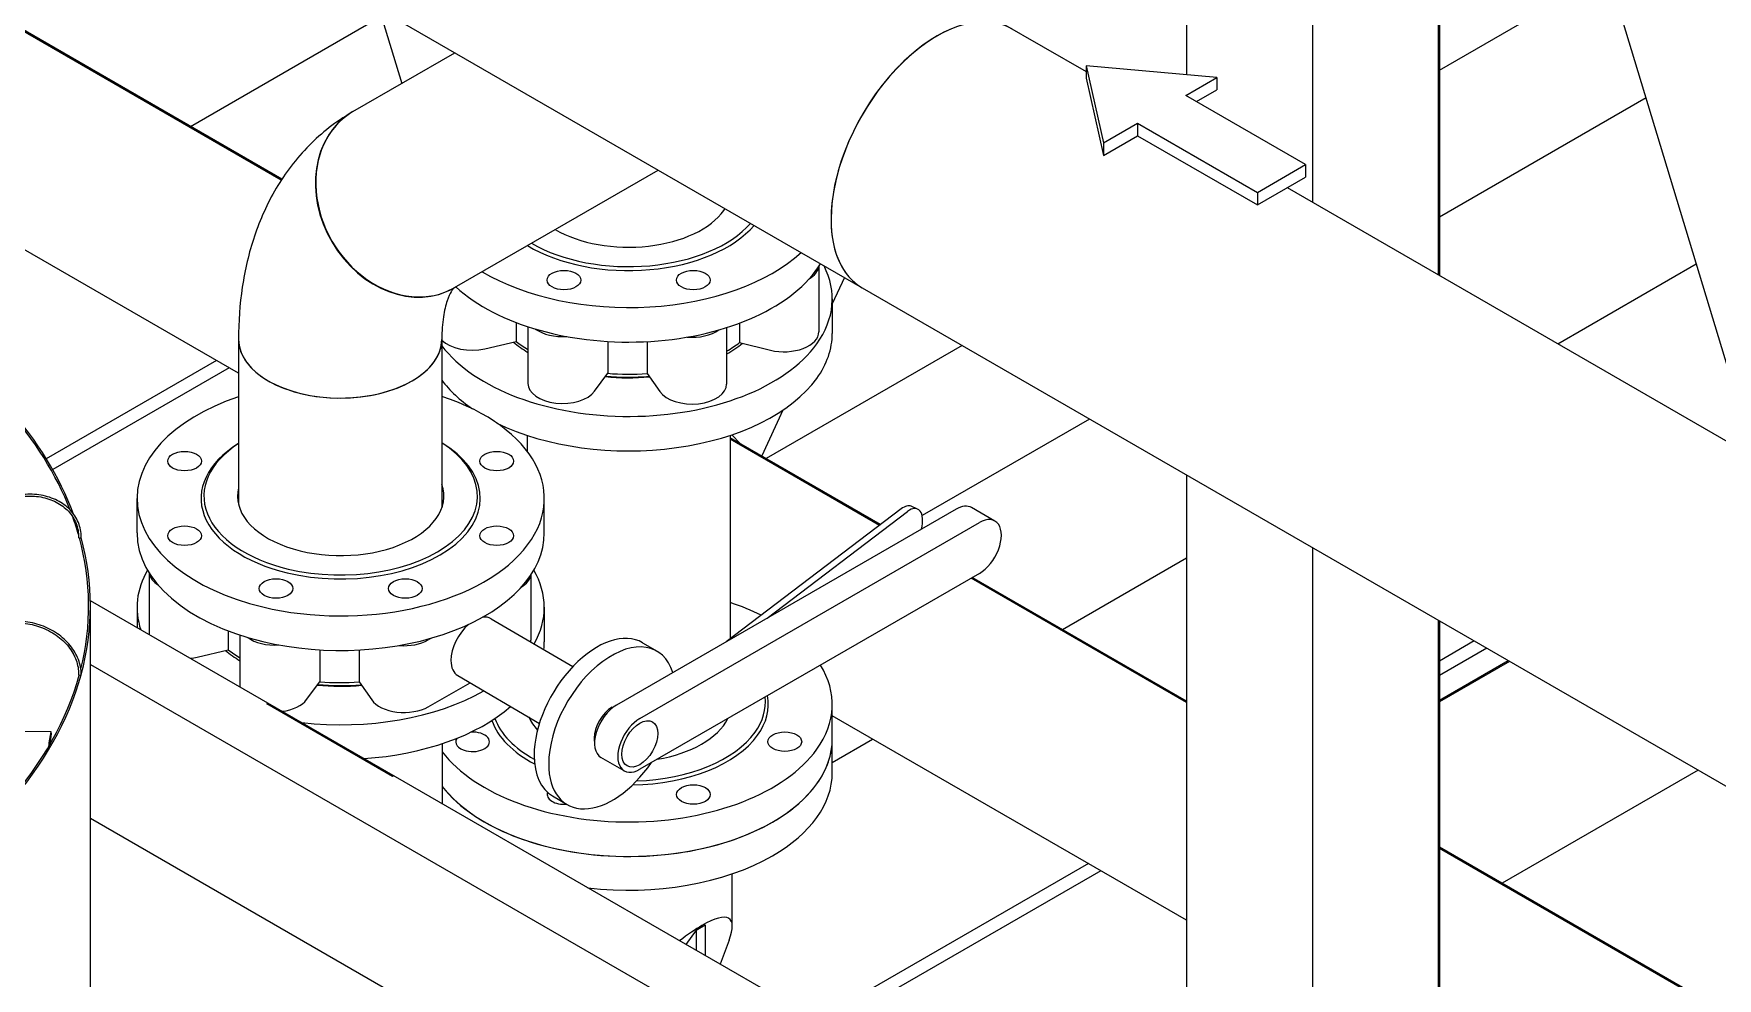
# Model space of a CAD drawing. Header units: millimetres. Extents: x -312439 to 477422, y -331570 to 212570.
# Drawn here: x 397730 to 398309, y 92060 to 92386 of the extents above; entities that cross this region are included whole.
import ezdxf

# ---------------------------------------------------------------- set-up
doc = ezdxf.new("R2010")
doc.units = ezdxf.units.MM

msp = doc.modelspace()

# ---------------------------------------------------------------- linework, layer by layer
at = {"color": 0, "linetype": 'Continuous', "lineweight": 0, "extrusion": (8.40036e-17, 0.816497, 0.57735)}
for p, q in [((398126.698, 92773.212), (398126.698, 92371.576)), ((398170.005, 92748.209), (398170.005, 92327.674)), ((398213.312, 92723.206), (398213.312, 92302.67)), ((398213.745, 92672.949), (398213.745, 92302.42)), ((398213.745, 92599.191), (398322.322, 92239.733)), ((397785.453, 92549.695), (398092.052, 92372.68)), ((397733.916, 92460.429), (399639.388, 91360.304)), ((397815.137, 92335.64), (397673.201, 92417.586)), ((397814.9, 92335.276), (397673.201, 92417.086)), ((398213.745, 92373.233), (398271.862, 92406.787)), ((397848.668, 92394.177), (397856.399, 92368.582)), ((397783.69, 92353.795), (397849.405, 92391.736)), ((397839.605, 92358.886), (397874.699, 92379.147)), ((398092.052, 92374.699), (398098.019, 92348.101)), ((398137.062, 92370.642), (398092.052, 92374.699)), ((398092.052, 92374.699), (398092.052, 92370.427)), ((398092.052, 92370.427), (398098.019, 92343.829)), ((398126.375, 92364.472), (398137.062, 92370.642)), ((398137.062, 92370.642), (398137.062, 92366.37)), ((398167.655, 92340.639), (398126.375, 92364.472)), ((398130.075, 92362.336), (398137.062, 92366.37)), ((398284.9, 92363.622), (398213.745, 92322.541)), ((398098.019, 92348.101), (398109.765, 92354.882)), ((398109.765, 92354.882), (398151.044, 92331.049)), ((398109.765, 92354.882), (398109.765, 92350.61)), ((398098.019, 92343.829), (398109.765, 92350.61)), ((398098.019, 92348.101), (398098.019, 92343.829)), ((398109.765, 92350.61), (398151.044, 92326.777)), ((397800.194, 92268.757), (397673.201, 92342.077)), ((398151.044, 92331.049), (398167.655, 92340.639)), ((398167.655, 92340.639), (398167.655, 92336.367)), ((397874.607, 92298.261), (397944.702, 92338.731)), ((398151.044, 92326.777), (398167.655, 92336.367)), ((398151.044, 92331.049), (398151.044, 92326.777)), ((398161.301, 92332.699), (399691.287, 91449.361)), ((398254.475, 92278.905), (398302.172, 92306.442)), ((398000.045, 92305.538), (398000.045, 92283.05)), ((398008.844, 92301.699), (398004.657, 92292.672)), ((398004.657, 92294.362), (398004.657, 92282.46)), ((397895.752, 92286.245), (397895.752, 92279.654)), ((397899.841, 92284.792), (397899.841, 92265.254)), ((397968.283, 92284.489), (397968.283, 92265.03)), ((397972.725, 92286.023), (397972.725, 92279.316)), ((397800.194, 92280.404), (397800.194, 92223.512)), ((397870.197, 92280.404), (397870.197, 92222.413)), ((397885.017, 92277.181), (397895.752, 92279.654)), ((397927.341, 92279.705), (397927.341, 92268.73)), ((397940.89, 92279.658), (397940.89, 92268.662)), ((397972.725, 92279.316), (397983.395, 92276.701)), ((398049.344, 92278.316), (397981.884, 92239.368)), ((397792.598, 92273.143), (397733.992, 92239.306)), ((397968.283, 92275.393), (397968.527, 92275.534)), ((397796.929, 92270.642), (397736.197, 92235.579)), ((397922.803, 92262.557), (397927.341, 92268.73)), ((397940.89, 92268.662), (397945.233, 92262.456)), ((397987.664, 92256.037), (397980.344, 92240.257)), ((398093.245, 92252.97), (398035.59, 92219.683)), ((397899.53, 92247.377), (397899.53, 92241.943)), ((397969.533, 92247.377), (397969.533, 92177.278)), ((398021.277, 92216.625), (397969.533, 92246.499)), ((398020.903, 92216.341), (397969.533, 92245.999)), ((397972.907, 92244.551), (397970.081, 92247.561)), ((398126.698, 92233.656), (398126.698, 92026.856)), ((397765.233, 92213.715), (397765.233, 92225.616)), ((397905.484, 92213.715), (397905.484, 92225.616)), ((398047.289, 92221.917), (397930.361, 92154.408)), ((398028.422, 92222.058), (397968.142, 92176.221)), ((397982.201, 92184.338), (398030.569, 92221.117)), ((398034.012, 92221.969), (398031.865, 92222.91)), ((398060.664, 92217.819), (398052.648, 92222.447)), ((397938.377, 92149.78), (398055.306, 92217.288)), ((398170.005, 92208.652), (398170.005, 92014.358)), ((398083.94, 92180.446), (398126.698, 92205.133)), ((397769.456, 92199.877), (397769.456, 92178.672)), ((397900.872, 92199.275), (397900.872, 92176.786)), ((398055.306, 92199.786), (397938.377, 92132.278)), ((398126.698, 92155.259), (398052.441, 92198.132)), ((398126.698, 92155.76), (398052.874, 92198.382)), ((397995.108, 92048.392), (397749.172, 92190.383)), ((397749.192, 92047.77), (397749.192, 92188.51)), ((397765.233, 92188.098), (397765.233, 92181.11)), ((397887.207, 92184.17), (397915.302, 92167.664)), ((397905.484, 92188.098), (397905.484, 92176.197)), ((397796.661, 92179.95), (397796.661, 92173.44)), ((397800.669, 92178.529), (397800.669, 92160.651)), ((398213.312, 92183.649), (398213.312, 91978.089)), ((398213.745, 92183.399), (398213.745, 91977.872)), ((397785.891, 92170.928), (397796.661, 92173.44)), ((397828.169, 92173.441), (397828.169, 92162.467)), ((397841.717, 92173.395), (397841.717, 92162.398)), ((397866.663, 92177.486), (397865.534, 92176.846)), ((397939.339, 92175.883), (397944.346, 92172.941)), ((398225.701, 92176.496), (398213.745, 92169.593)), ((398230.032, 92173.996), (398213.745, 92164.593)), ((397749.192, 92168.368), (397950.705, 92052.025)), ((398237.465, 92169.704), (398213.745, 92156.01)), ((398237.898, 92169.454), (398213.745, 92155.509)), ((397823.63, 92156.293), (397828.169, 92162.467)), ((397841.717, 92162.398), (397846.06, 92156.193)), ((397865.534, 92153.843), (397880.003, 92162.052)), ((397875.698, 92164.581), (397903.794, 92148.075)), ((397809.948, 92154.794), (397810.381, 92155.044)), ((397853.255, 92129.791), (397809.948, 92154.794)), ((398004.657, 92131.119), (398004.657, 92154.628)), ((398126.698, 92080.25), (398004.657, 92150.711)), ((397735.623, 92145.204), (397697.958, 92145.413)), ((397735.788, 92144.443), (397735.623, 92145.204)), ((397870.36, 92141.114), (397870.36, 92120.415)), ((398004.657, 92134.672), (398018.547, 92142.691)), ((397933.018, 92131.747), (397925.002, 92136.375)), ((398302.858, 92131.95), (398235.398, 92093.002)), ((397853.688, 92130.041), (397853.255, 92129.791)), ((397908.315, 92123.077), (397913.322, 92120.135)), ((397878.003, 92040.993), (397749.192, 92115.362)), ((398503.889, 91937.988), (398213.745, 92105.503)), ((398503.889, 91937.488), (398213.745, 92105.003)), ((398092.848, 92099.793), (398003.577, 92048.253)), ((398097.179, 92097.293), (398011.745, 92047.968)), ((397970.231, 92078.227), (397970.231, 92096.271)), ((397957.746, 92076.888), (397954.284, 92071.962)), ((397957.746, 92076.888), (397960.902, 92078.709)), ((397957.746, 92076.888), (397957.746, 92069.963)), ((397960.902, 92078.709), (397960.902, 92068.141)), ((397969.113, 92073.361), (397966.025, 92065.183)), ((397969.113, 92073.361), (397966.025, 92065.183))]:
    msp.add_line(p, q, dxfattribs=at)
at = {"color": 0, "linetype": 'Continuous', "lineweight": 0}
for centre, major_axis, ratio, start_param, end_param in [((398040.678, 92342.83), (25.769, 44.633), 0.5773503, 0, 2.3561945), ((398040.678, 92342.83), (25.769, 44.633), 0.5773503, 0, 3.1415927), ((397856.943, 92328.473), (-17.501, 30.312), 0.8164966, 0.021565, 3.1415927), ((397857.106, 92328.574), (-17.501, 30.312), 0.8164966, 0, 3.1415927), ((397934.531, 92332.68), (-35.522, 0), 0.5773503, 0.7792277, 2.7488936), ((397934.531, 92332.68), (-35.522, 0), 0.5773503, 2.7488936, 2.7798573), ((397934.531, 92331.88), (-48.077, 0), 0.5773503, 0.7604544, 2.6862827), ((397934.531, 92332.68), (-47.097, 0), 0.5773503, 0.7807443, 2.6714549), ((398040.678, 92342.83), (25.769, 44.633), 0.5773503, 2.3561945, 3.1415927), ((397934.531, 92319.978), (-70.126, 0), 0.5773503, 0.5584965, 2.8007736), ((397934.531, 92331.88), (-70.126, 0), 0.5773503, 0.7682979, 2.580283), ((397988.089, 92306.053), (11.956, 0), 0.5773503, 5.5207584, 6.1993221), ((397934.531, 92294.362), (70.126, 0), 0.5773503, 5.8904862, 6.5683569), ((397856.943, 92328.473), (-17.501, 30.312), 0.8164966, 3.1415927, 3.159851), ((397911.797, 92288.257), (-11.956, 0), 0.5773503, 0.6658224, 1.6911321), ((397956.327, 92288.032), (-11.956, 0), 0.5773503, 1.4315726, 2.4605059), ((397988.089, 92283.05), (11.956, 0), 0.5773503, 4.3090068, 6.2831853), ((397835.196, 92280.404), (35.002, 0), 0.5773503, 3.1415927, 5.4977871), ((397835.196, 92280.404), (35.002, 0), 0.5773503, 3.1415927, 6.2831853), ((397835.196, 92280.404), (35.002, 0), 0.5773503, 5.4977871, 6.2831853), ((397880.585, 92283.592), (-11.956, 0), 0.5773503, 0.5180056, 1.9505653), ((397934.531, 92294.362), (70.126, 0), 0.5773503, 3.5508758, 5.8904862), ((397934.531, 92295.162), (48.077, 0), 0.5773503, 3.74303, 3.9063613), ((397938.647, 92298.89), (-54.313, 0), 0.5773503, 0.6603703, 0.7749254), ((397934.531, 92296.175), (48.077, 0), 0.5773503, 5.4906313, 5.6304396), ((397934.531, 92295.162), (48.077, 0), 0.5773503, 5.4906313, 5.664995), ((397934.531, 92282.46), (70.126, 0), 0.5773503, 5.8904862, 6.2831853), ((397934.531, 92282.46), (70.126, 0), 0.5773503, 3.5508758, 3.8384405), ((397934.531, 92282.46), (70.126, 0), 0.5773503, 4.0082937, 5.8904862), ((397911.797, 92265.254), (11.956, 0), 0.5773503, 3.1415927, 5.8817615), ((397934.531, 92294.362), (-47.097, 0), 0.5773503, 1.399184, 1.7238509), ((397934.531, 92295.162), (48.077, 0), 0.5773503, 4.5475806, 4.8591385), ((397934.531, 92296.175), (48.077, 0), 0.5773503, 4.5622833, 4.8450414), ((397835.359, 92225.616), (-70.126, 0), 0.5773503, 5.2376583, 7.4612826), ((397835.359, 92225.616), (-70.126, 0), 0.5773503, 1.1780972, 4.192473), ((397956.327, 92265.03), (11.956, 0), 0.5773503, 3.5236087, 6.2831853), ((397486.967, 92188.51), (-261.613, 0), 0.5773503, 3.3623861, 3.6122993), ((397486.967, 92188.51), (-262.225, 0), 0.5773503, 3.3525846, 3.6125039), ((397835.359, 92225.616), (48.077, 0), 0.5773503, 2.3911815, 4.3196899), ((397835.359, 92226.416), (47.097, 0), 0.5773503, 2.4137727, 4.3196899), ((397835.359, 92225.616), (48.077, 0), 0.5773503, 4.3196899, 7.0434663), ((397835.359, 92226.416), (47.097, 0), 0.5773503, 4.3196899, 7.0213282), ((397835.359, 92226.416), (-35.522, 0), 0.5773503, 6.1411057, 9.6212263), ((397486.967, 92188.51), (-261.613, 0), 0.5773503, 3.3053341, 3.3466211), ((398028.422, 92215.058), (3.442, 7.853), 0.493747, 0, 0.7260513), ((398030.569, 92214.116), (-3.442, -7.853), 0.493747, 1.8967117, 3.867644), ((398047.289, 92213.166), (5.359, 9.282), 0.5773503, 0, 0.7853982), ((398055.306, 92208.537), (5.359, 9.282), 0.5773503, 3.9269908, 7.0685835), ((397835.359, 92213.715), (70.126, 0), 0.5773503, 3.1415927, 4.3196899), ((397835.359, 92213.715), (70.126, 0), 0.5773503, 4.3196899, 6.2831853), ((397745.402, 92212.214), (-0.306, 0.006), 0.5752952, 0, 0.1678974), ((397745.402, 92212.214), (-0.306, 0.006), 0.5752952, 0.1678974, 1.7386937), ((397486.967, 92188.51), (-261.613, 0), 0.5773503, 2.9976529, 3.2980059), ((397745.705, 92212.242), (-0.306, 0), 0.5773503, 1.2043118, 3.1415927), ((397486.967, 92188.51), (-262.225, 0), 0.5773503, 2.9856485, 3.2984345), ((397835.359, 92188.098), (70.126, 0), 0.5773503, 2.8197062, 3.3337839), ((397781.412, 92200.331), (-11.956, 0), 0.5773503, 0.0732724, 0.7384428), ((397888.916, 92199.789), (11.956, 0), 0.5773503, 5.5207584, 6.1993221), ((397835.359, 92188.098), (70.126, 0), 0.5773503, 5.9663224, 6.6050718), ((397881.452, 92174.375), (-5.754, -9.795), 0.5823607, 3.1415927, 3.586202), ((397934.531, 92154.628), (70.126, 0), 0.5773503, 0.8621325, 1.0482057), ((397881.452, 92174.375), (-5.754, -9.795), 0.5823607, 4.1795287, 5.5021835), ((397923.827, 92149.48), (-15.512, -26.403), 0.5823607, 3.1415927, 5.5021835), ((397835.359, 92188.898), (48.077, 0), 0.5773503, 3.74208, 3.9063613), ((397835.359, 92189.912), (-48.077, 0), 0.5773503, 0.6352925, 0.7647687), ((397812.625, 92181.993), (-11.956, 0), 0.5773503, 0.6658224, 1.6911321), ((397857.154, 92181.769), (-11.956, 0), 0.5773503, 1.4315616, 2.347478), ((397888.916, 92176.786), (11.956, 0), 0.5773503, 6.1937081, 6.2831853), ((397835.359, 92176.197), (-70.126, 0), 0.5773503, 3.0754812, 3.1415927), ((397928.834, 92146.538), (-15.512, -26.403), 0.5823607, 2.6525624, 5.5021835), ((397781.412, 92177.328), (-11.956, 0), 0.5773503, 1.750345, 1.9547707), ((397881.452, 92174.375), (-5.754, -9.795), 0.5823607, 5.5021835, 6.2831853), ((397934.531, 92154.628), (70.126, 0), 0.5773503, 5.8912452, 6.6250468), ((397486.967, 92188.51), (-261.613, 0), 0.5773503, 2.6753447, 2.9836943), ((397486.967, 92188.51), (-262.225, 0), 0.5773503, 2.6707914, 2.9843582), ((397745.402, 92164.93), (-0.306, 0.006), 0.5792658, 0, 1.4246091), ((397745.705, 92164.903), (-0.306, 0), 0.5773503, 0.8901525, 3.1415927), ((397835.359, 92188.098), (47.097, 0), 0.5773503, 4.5407766, 4.8654435), ((397835.359, 92188.898), (48.077, 0), 0.5773503, 4.5475806, 4.8591385), ((397835.359, 92189.912), (48.077, 0), 0.5773503, 4.5622833, 4.8450414), ((397812.625, 92158.99), (11.956, 0), 0.5773503, 4.9309603, 5.8817615), ((397835.359, 92188.098), (70.126, 0), 0.5773503, 4.5201978, 5.4922256), ((397857.154, 92158.766), (11.956, 0), 0.5773503, 3.5235985, 5.4890707), ((397934.531, 92155.428), (47.097, 0), 0.5773503, 5.8912452, 6.3480738), ((397934.531, 92154.628), (48.077, 0), 0.5773503, 5.8912452, 6.3922497), ((397835.359, 92176.197), (-70.126, 0), 0.5773503, 1.6858041, 2.5582302), ((397934.531, 92155.428), (47.097, 0), 0.5773503, 3.3516378, 3.9504181), ((397934.531, 92155.428), (35.522, 0), 0.5773503, 3.3996418, 3.6294453), ((397930.361, 92145.657), (-5.359, -9.282), 0.5773503, 3.9269908, 6.2831853), ((397928.834, 92146.538), (-4.387, -7.599), 0.5773503, 3.9269908, 5.4977871), ((397938.377, 92141.029), (-5.359, -9.282), 0.5773503, 3.9269908, 7.0685835), ((397934.531, 92155.428), (35.522, 0), 0.5773503, 4.9919332, 6.0036411), ((397486.803, 92146.588), (247.048, 53.431), 0.7719474, 5.9775334, 6.0030301), ((397486.967, 92145.827), (247.048, 53.431), 0.7719474, 5.9850347, 6.0030301), ((397880.794, 92141.75), (5.818, 0), 0.5773503, 4.3204489, 7.9471293), ((397934.531, 92154.628), (48.077, 0), 0.5773503, 3.3429857, 3.973456), ((397934.531, 92154.628), (48.077, 0), 0.5773503, 4.7407206, 5.8912452), ((397934.531, 92155.428), (47.097, 0), 0.5773503, 4.7710181, 5.8912452), ((397934.531, 92154.628), (70.126, 0), 0.5773503, 3.5566656, 5.8912452), ((397880.794, 92141.75), (5.818, 0), 0.5773503, 2.7793183, 4.3204489), ((397928.834, 92146.538), (-4.387, -7.599), 0.5773503, 5.4977871, 5.7209135), ((397934.531, 92142.727), (-70.126, 0), 0.5773503, 2.3561945, 3.1415927), ((397934.531, 92142.727), (70.126, 0), 0.5773503, 5.8912452, 6.2831853), ((397923.827, 92149.48), (-15.512, -26.403), 0.5823607, 5.5021835, 6.2831853), ((397928.834, 92146.538), (-15.512, -26.403), 0.5823607, 5.5021835, 7.7405636), ((397934.531, 92142.727), (70.126, 0), 0.5773503, 3.5566656, 5.8912452), ((397934.531, 92142.727), (-70.126, 0), 0.5773503, 0.4150729, 2.3561945), ((397934.531, 92131.119), (-70.126, 0), 0.5773503, 2.3561945, 3.1415927), ((397912.306, 92123.584), (5.818, 0), 0.5773503, 2.9230359, 4.85187), ((397934.531, 92131.119), (-70.126, 0), 0.5773503, 1.3698582, 2.3561945), ((397934.531, 92042.527), (34.861, 38.113), 0.2019062, 5.8149504, 6.8513241), ((397934.531, 92042.527), (34.861, 38.113), 0.2019062, 0.5681388, 0.8392024)]:
    msp.add_ellipse(centre, major_axis=major_axis, ratio=ratio, start_param=start_param, end_param=end_param, dxfattribs=at)
for centre, major_axis in [((397912.266, 92300.845), (5.818, 0)), ((397956.797, 92300.845), (-5.818, 0)), ((397781.605, 92238.471), (5.818, 0)), ((397889.112, 92238.471), (-5.818, 0)), ((397781.605, 92212.761), (5.818, 0)), ((397889.112, 92212.761), (-5.818, 0)), ((397813.093, 92194.582), (5.818, 0)), ((397857.624, 92194.582), (-5.818, 0)), ((397938.377, 92141.029), (-4.387, -7.599)), ((397988.302, 92141.797), (-5.818, 0)), ((397956.837, 92123.603), (-5.818, 0))]:
    msp.add_ellipse(centre, major_axis=major_axis, ratio=0.5773503, dxfattribs=at)
for points, knots in [([(397839.12, 92358.598), (397833.746, 92355.457), (397828.806, 92351.591), (397820.068, 92342.749), (397816.294, 92337.763), (397810.048, 92327.214), (397807.568, 92321.654), (397803.734, 92310.241), (397802.375, 92304.385), (397800.606, 92292.506), (397800.194, 92286.481), (397800.194, 92280.404)], [5.5008664, 5.5008664, 5.5008664, 5.5008664, 5.65486678, 5.65486678, 5.81194641, 5.81194641, 5.96902604, 5.96902604, 6.12610567, 6.12610567, 6.28318531, 6.28318531, 6.28318531, 6.28318531]), ([(397874.444, 92298.161), (397874.444, 92298.161), (397874.431, 92298.169), (397874.115, 92297.849), (397873.814, 92297.51), (397873, 92296.135), (397872.495, 92295.098), (397871.523, 92292.208), (397871.061, 92290.358), (397870.398, 92285.906), (397870.197, 92283.306), (397870.197, 92280.404)], [5.49778714, 5.49778714, 5.49778714, 5.49778714, 5.65486678, 5.65486678, 5.81194641, 5.81194641, 5.96902604, 5.96902604, 6.12610567, 6.12610567, 6.28318531, 6.28318531, 6.28318531, 6.28318531]), ([(397746.011, 92212.242), (397746.011, 92213.978), (397745.678, 92215.686), (397744.379, 92218.872), (397743.413, 92220.35), (397740.949, 92222.929), (397739.45, 92224.03), (397736.07, 92225.751), (397734.189, 92226.37), (397730.228, 92227.072), (397728.147, 92227.154), (397726.068, 92226.964)], [4.712389, 4.712389, 4.712389, 4.712389, 5.0265482, 5.0265482, 5.3407075, 5.3407075, 5.6548668, 5.6548668, 5.969026, 5.969026, 6.2831853, 6.2831853, 6.2831853, 6.2831853]), ([(397726.123, 92226.354), (397728.139, 92226.539), (397730.153, 92226.456), (397733.977, 92225.768), (397735.786, 92225.162), (397739.017, 92223.491), (397740.439, 92222.427), (397742.758, 92219.948), (397743.655, 92218.534), (397744.839, 92215.496), (397745.127, 92213.872), (397745.096, 92212.22)], [6.2831853, 6.2831853, 6.2831853, 6.2831853, 6.6004533, 6.6004533, 6.9177214, 6.9177214, 7.2349894, 7.2349894, 7.5522575, 7.5522575, 7.8695255, 7.8695255, 7.8695255, 7.8695255]), ([(397726.068, 92182.601), (397728.083, 92182.417), (397730.099, 92181.966), (397733.93, 92180.576), (397735.744, 92179.637), (397738.988, 92177.366), (397740.417, 92176.035), (397742.748, 92173.117), (397743.65, 92171.531), (397744.839, 92168.263), (397745.127, 92166.582), (397745.096, 92164.936)], [0, 0, 0, 0, 0.317268, 0.317268, 0.6345361, 0.6345361, 0.9518041, 0.9518041, 1.2690722, 1.2690722, 1.5863402, 1.5863402, 1.5863402, 1.5863402]), ([(397746.011, 92164.903), (397746.011, 92166.639), (397745.678, 92168.403), (397744.384, 92171.813), (397743.423, 92173.459), (397740.971, 92176.474), (397739.479, 92177.843), (397736.112, 92180.173), (397734.236, 92181.135), (397730.281, 92182.559), (397728.203, 92183.021), (397726.123, 92183.211)], [4.712389, 4.712389, 4.712389, 4.712389, 5.0265482, 5.0265482, 5.3407075, 5.3407075, 5.6548668, 5.6548668, 5.969026, 5.969026, 6.2831853, 6.2831853, 6.2831853, 6.2831853])]:
    msp.add_open_spline(points, degree=3, knots=knots, dxfattribs=at)

doc.saveas('drawing.dxf')
